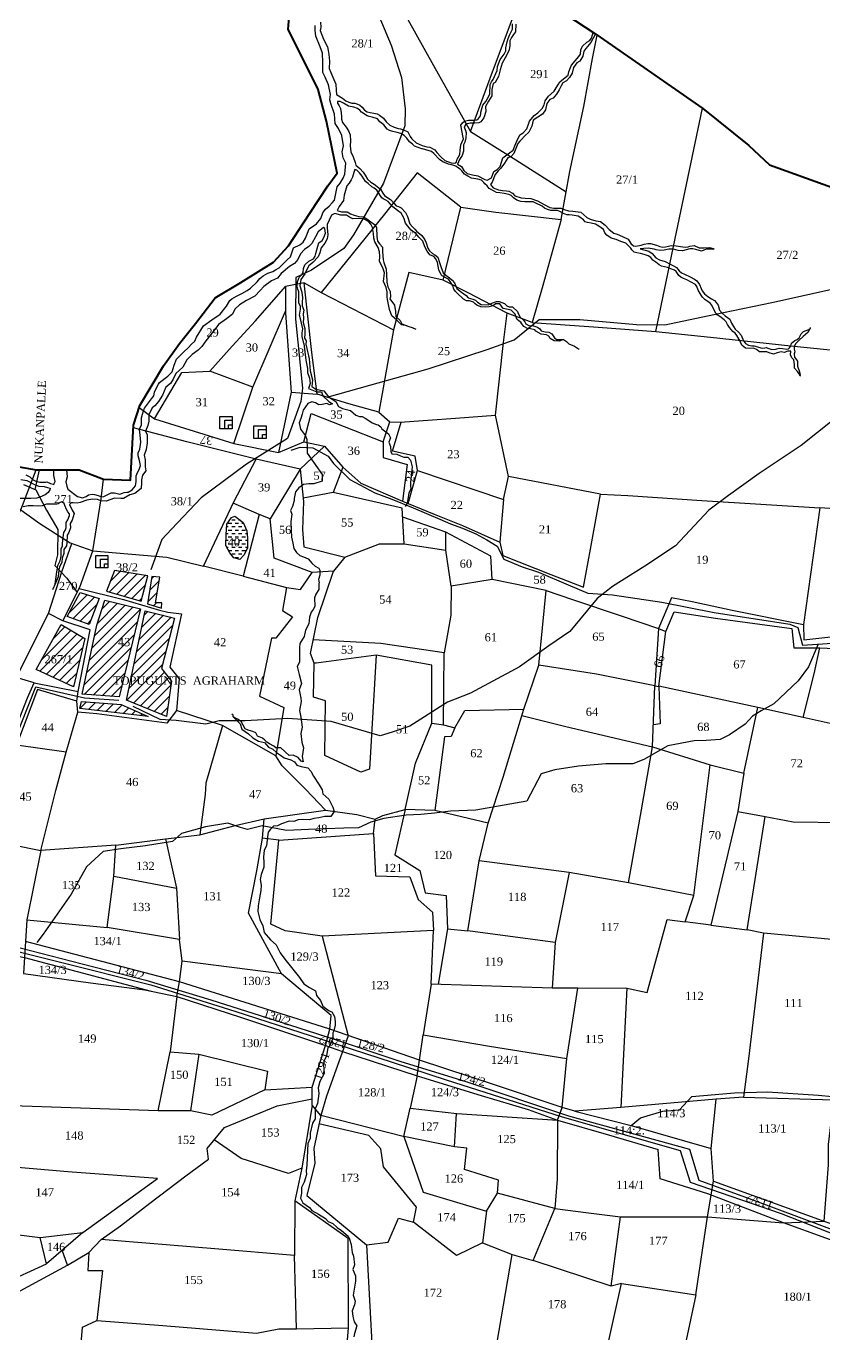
# Model space of a CAD drawing. Header units: millimetres. Extents: x -710 to 883, y -1027 to 1201.
# Drawn here: x 192.3 to 484.2, y 471 to 949.5 of the extents above; entities that cross this region are included whole.
import ezdxf

# ---------------------------------------------------------------- set-up
doc = ezdxf.new("R2010")
doc.units = ezdxf.units.MM
doc.header["$MEASUREMENT"] = 0
for name, pattern in [('ACAD_ISO02W100', [15, 12, -3]), ('ACAD_ISO07W100', [3, 0, -3]), ('BORDER', [1.75, 0.5, -0.25, 0.5, -0.25, 0, -0.25])]:
    doc.linetypes.add(name, pattern=pattern)
for name, color, linetype in [('CARTTRACK', 30, 'ACAD_ISO02W100'), ('NALA', 4, 'Continuous'), ('SQUAREWELL', 5, 'Continuous'), ('SURVEY_BND', 7, 'Continuous'), ('SURVEY_NO', 7, 'Continuous'), ('VILLAGE_AREA', 1, 'Continuous'), ('WATER_BODY', 4, 'Continuous')]:
    doc.layers.add(name, color=color, linetype=linetype)
for name, color, linetype, lineweight in [('FOOTPATH', 150, 'ACAD_ISO07W100', 30), ('ROAD', 1, 'Continuous', 25), ('VILL_BOUNDARY', 6, 'BORDER', 30)]:
    doc.layers.add(name, color=color, linetype=linetype, lineweight=lineweight)
doc.styles.get("Standard").update_dxf_attribs({"font": 'TIMES.TTF'})

msp = doc.modelspace()

# ---------------------------------------------------------------- hatches: boundary and pattern name
at = {"layer": 'VILLAGE_AREA', "linetype": 'ByBlock'}
h = msp.add_hatch(dxfattribs=at)
h.set_pattern_fill('ANSI31', color=256, scale=20, angle=180, style=0)
h.paths.add_polyline_path([(234.12, 736.31), (221.02, 739.48), (218.12, 730.31), (212.79, 705.06), (226.35, 704.04)])
h.paths.add_polyline_path([(236.86, 748.33), (224.55, 750.3), (221.7, 742.71), (234.39, 739.07)])
h.paths.add_polyline_path([(241.18, 747.82), (238.32, 748.15), (236.69, 738.07), (241.81, 736.59), (241.95, 738.46), (239.56, 738.46)])
h.paths.add_polyline_path([(246.55, 732.92), (235.79, 735.59), (229.04, 702.9), (243.63, 696.85), (245.46, 709.88), (241.81, 714.49)])
h.paths.add_polyline_path([(218.95, 740.08), (212.03, 742.24), (207.27, 733.5), (215.38, 730.6)])
h.paths.add_polyline_path([(213.8, 725.46), (205.08, 730.57), (196, 714.05), (209.55, 707.73)])
h = msp.add_hatch(dxfattribs=at)
h.set_pattern_fill('ANSI31', color=256, scale=20, angle=180, style=0)
h.paths.add_polyline_path([(227.01, 701.27), (212.54, 702.41), (211.95, 699.81), (236.9, 696.92)])
at = {"layer": 'WATER_BODY', "linetype": 'ByBlock'}
h = msp.add_hatch(dxfattribs=at)
h.set_pattern_fill('DASH', color=256, scale=10, angle=180, style=0)
h.paths.add_polyline_path([(273.08, 764.77), (271.74, 767.82), (268.69, 770.18), (267.48, 769.73), (265.69, 767.31), (265.41, 763.46), (265.31, 759.49), (266.84, 756.82), (268.3, 754.97), (270.53, 754.4), (272, 756.05), (273.33, 758.6), (273.27, 762.1)])

# ---------------------------------------------------------------- linework, layer by layer
at = {"layer": 'CARTTRACK', "linetype": 'ByBlock'}
for points in [[(275.5, 1040.19), (276.81, 1022.43), (309.14, 982.41), (325.91, 942.55), (329.69, 930.71), (331.01, 919.25), (330.82, 912.99), (323.05, 892.01), (312.02, 873.18), (308.48, 868.13), (296.71, 860.23), (290.96, 857.56), (290.83, 842.28), (293.37, 817.02), (292.81, 812.12), (287.91, 798.65), (272.95, 789.23), (256.38, 776.87), (245.44, 765.49), (241.98, 761.67), (237.91, 750.59)], [(302.45, 813.72), (318, 818.16), (339.35, 824.07), (360.96, 831.13), (370.92, 834.69), (380.06, 842.09), (394.91, 842.09), (415.59, 840.34), (426.01, 840.21), (443.91, 843.97), (465.13, 848.4), (492.14, 854.36), (515.73, 859.9), (558.85, 870.76)], [(157.23, 621.42), (170.67, 645.26), (177.25, 658.5), (183.3, 674.98), (187.61, 687.18), (195.82, 707.77), (213.57, 703.72), (226.17, 702.88)]]:
    msp.add_lwpolyline(points, dxfattribs=at)
at = {"layer": 'FOOTPATH', "linetype": 'ByBlock'}
for points in [[(487.78, 805.62), (475.92, 796.03), (460.55, 785.83), (449.24, 777.72), (442.15, 772.45), (429.89, 759.33), (418.63, 751.87), (406.88, 744.44), (401.23, 740.02), (391.28, 728.06), (383.55, 722.74), (372.78, 715.04), (354.86, 705.48), (346.48, 702.18), (332.65, 693.33), (326.18, 691.17), (321.88, 689.79), (303.9, 695.06), (288.01, 696.14), (272.37, 695.37), (262.89, 695.37), (258.03, 694.09), (247.17, 695.47), (241.3, 695.83), (231.42, 700.53)], [(289.29, 794.37), (292.55, 795.39), (297.2, 795.14), (302.75, 792.13), (304.78, 789.46), (310.67, 783.61), (319.86, 778.73), (325.54, 776.64), (333.92, 773.3), (343.61, 769.14), (347.53, 767.38), (351.93, 765.77), (356.86, 763.75), (360.9, 761.56), (364.66, 759.26), (367.07, 754.48), (373.8, 751.71), (379.82, 749.75), (390.58, 745.1), (397.82, 742.08), (406.88, 741.41), (424.89, 738.7), (444.02, 735.01), (471.69, 730.74), (474.66, 729.43), (476.32, 722.99), (492.7, 724.13)], [(197.01, 787.09), (195.4, 780.01)], [(191.26, 781.72), (195.87, 779.82), (199.77, 772.4), (203.84, 765.28), (203.7, 756.01), (202.75, 752.2), (207.16, 747.48), (210.98, 742.29)], [(482.11, 723.39), (478.6, 715.12), (474.79, 710.01), (465.94, 701.55), (461.28, 698.97), (458.09, 697.03), (455.39, 694.14), (449.67, 690.18), (446.24, 688.5), (441.17, 688.09), (436.76, 687.98), (427.12, 686.21), (418.3, 681.12), (414.29, 679.61), (404.45, 679.55), (394.46, 678.7), (385.73, 677.44), (380.78, 675.98), (375.52, 665.98), (356.86, 662.65), (347.59, 662.26), (341.65, 661.5), (336.65, 661.04), (331.39, 660.8), (323.21, 659.56), (318.41, 658.2), (313.84, 656.14), (308.51, 655.99), (295.56, 655.54), (287.59, 655.16), (278.59, 656.86), (273.31, 655.57), (270.66, 656.32), (266.11, 657.88), (257.93, 656.59), (249.12, 654.04), (245.79, 651.22), (236.01, 649.63), (226.89, 648.44), (220.44, 647.46), (214.33, 641.88), (208.79, 631.89), (198.54, 617.3), (196.23, 614.27)], [(413.62, 547.21), (417.05, 550.06), (425.24, 552.47), (431.34, 552.95), (435.92, 557.84), (451.53, 559.24), (463.53, 559.59), (482.28, 558.41), (487.17, 557.85)]]:
    msp.add_lwpolyline(points, dxfattribs=at)
at = {"layer": 'NALA', "linetype": 'ByBlock'}
for points in [[(207.01, 787.09), (207.26, 784.56), (206.75, 782.78), (207.15, 781.17), (207.51, 780.12), (211.05, 777.38), (212.95, 776.86), (214.22, 777.36), (215.12, 778.03), (216.39, 778.21), (217.29, 778.16), (218.59, 777.73), (219.83, 777.31), (220.74, 777.36), (221.72, 777.83), (222.67, 778.38), (223.44, 778.76), (223.92, 778.76), (224.59, 778.71), (226.58, 778.21), (227.48, 778.64), (228.18, 778.81), (229.13, 778.94), (229.63, 779.01), (231.08, 779.79), (231.73, 780.58), (232.3, 781.26), (232.45, 781.98), (232.48, 782.93), (232.48, 785.01), (232.98, 786.21), (233.68, 787.29), (234.08, 788.72), (233.73, 790.59), (233.31, 792.24), (233.26, 793.39), (233.88, 794.74), (234.29, 797.25), (234.04, 799.84), (233.81, 801.9), (234.06, 802.63), (234.48, 803.44), (234.5, 804.33), (234.51, 804.96), (234.51, 806.15), (234.81, 807.51), (235.27, 808.69), (235.53, 809.68), (238.16, 813.1), (239.06, 814.28), (239.28, 815.62), (239.92, 817.16), (240.71, 818.5), (241.13, 819.04), (244.13, 821.44), (245.65, 822.95), (246.43, 825.5), (247.28, 827.6), (250.05, 830.47), (251.54, 831.73), (252.77, 833.13), (253.95, 834.28), (254.57, 835.73), (257.18, 839.84), (260.18, 842), (263.29, 844.04), (265.57, 846.97), (266.83, 849.13), (267.53, 849.72), (269.27, 850.7), (271.21, 851.65), (273.17, 852.8), (274.43, 853.61), (276.76, 855.95), (277.77, 857.1), (278.95, 858.16), (280.74, 859.06), (282.51, 859.67), (283.58, 860.26), (284.81, 861.05), (287.79, 863.92), (289, 865.09), (289.62, 866.88), (290.12, 868.31), (292.43, 869.47), (293.63, 870.48), (294.5, 871.94), (295.26, 873.7), (295.9, 875.27), (298.54, 877.13), (300.14, 879.12), (300.84, 881.19), (301.77, 882.48), (303.2, 883.6), (304.32, 884.89), (305.07, 885.82), (306.09, 890.68), (307.24, 892.08), (308.3, 893.9), (308.95, 895.36), (309.23, 899.3), (308.31, 901.31), (307.94, 903.5), (308.36, 905.68), (307.83, 909.51), (306.6, 912.01), (305.36, 913.91), (305.14, 917.21), (303.74, 921.18), (303.46, 922.55), (303.68, 924.46), (302.89, 928), (301.72, 930.8), (300.82, 932.48), (300.82, 936.16), (300.73, 939.55), (299.81, 941.93), (298.24, 945.81), (298.07, 948.03), (298.07, 949.76)], [(300.04, 950.99), (300.07, 949.03), (299.89, 947.91), (300.42, 946.31), (301.14, 944.68), (302.61, 941.87), (302.74, 940.52), (303.05, 939.15), (303.28, 936.62), (303.2, 934.02), (303.76, 932.49), (304.53, 930.79), (305.65, 928.23), (305.73, 926.02), (305.83, 924.44), (308.04, 923.14), (309.22, 922.17), (310.36, 921.66), (311.43, 921.33), (312.53, 921.25), (313.24, 921.05), (314.34, 920.62), (315.24, 919.86), (316.15, 918.77), (317.07, 918.13), (318.19, 917.93), (319.46, 917.68), (320.74, 917.4), (321.58, 916.91), (323.05, 915.82), (324.01, 914.52), (325.42, 913.27), (326.98, 912.49), (328.41, 912.04), (329.27, 911.86), (330.36, 911.52), (331.92, 910.75), (332.44, 909.87), (332.83, 909.07), (333.38, 908.23), (335.05, 906.77), (337.16, 905.77), (338.86, 905.36), (340.02, 905.18), (341.83, 904.17), (342.56, 903.24), (344.05, 901.71), (345.51, 900.3), (347.82, 899.46), (349.09, 899.35), (349.53, 899.43), (349.75, 899.8), (350.02, 900.84), (350.46, 901.62), (350.96, 902.5), (351.16, 904), (351.34, 906.02), (352.26, 908.26), (352.06, 909.37), (351.83, 910.63), (351.31, 913.22), (351.97, 914.11), (352.65, 914.66), (354.15, 915.04), (356.14, 915.07), (357.15, 915.22), (357.8, 915.73), (358.49, 916.65), (358.64, 917.52), (358.71, 918.04), (359.38, 920.62), (360.47, 921.87), (361.41, 923.64), (361.99, 924.69), (362.11, 928.08), (362.58, 929.06), (363.19, 930.01), (364.69, 933.28), (364.78, 934.74), (365.71, 937.26), (367.25, 939.2), (367.78, 940.4), (367.82, 941.56), (368.27, 943.75), (368.61, 944.95), (369.12, 946.23), (370.29, 948.33), (370.3, 950.36)], [(371.52, 950.16), (371.31, 947.44), (370.62, 946.4), (369.9, 945.28), (369.25, 944.09), (369.3, 942.34), (369.01, 940.75), (368.02, 938.71), (366.46, 935.9), (365.7, 933.53), (365.14, 931.04), (363.91, 928.85), (363.15, 928.48), (362.74, 926.32), (362.74, 923.99), (361.43, 922), (360.37, 920.06), (360.47, 918.26), (359.71, 915.99), (358.71, 914.48), (357.97, 914.12), (356.43, 913.97), (354.72, 913.97), (353.18, 913.57), (352.55, 912.61), (353.31, 910.58), (353.18, 908.62), (352.8, 907.06), (352.3, 906.07), (352.32, 903.77), (351.87, 902.13), (350.91, 900.64), (350.13, 898.93), (351.64, 898.08), (352.5, 896.6), (353.61, 895.61), (355.65, 895.11), (357.57, 894.7), (360.14, 893.37), (361.02, 893.14), (362.51, 893.92), (363.47, 896.32), (364.63, 897.02), (365.77, 898.16), (366.25, 899.72), (366.68, 901.28), (369.18, 903.11), (370.54, 904.09), (371.1, 905.71), (371.83, 907.45), (372.99, 909.66), (374.2, 910.46), (375.47, 911.92), (376.15, 913.64), (376.48, 914.77), (378.2, 916.77), (379.56, 917.73), (380.34, 918.61), (381.05, 919.37), (381.81, 920.73), (382.23, 922.09), (383.42, 923.82), (385.49, 925.63), (386.2, 926.89), (387.06, 928.3), (387.56, 929.09), (389.53, 930.71), (390.59, 931.52), (390.87, 932.73), (391.52, 934.29), (391.85, 935.14), (393.17, 936.82), (394.58, 938.36), (395.09, 939.24), (395.31, 940.78), (395.92, 942.16), (397.51, 943.59), (398.57, 944.27), (399.13, 945.13), (399.53, 946.31), (399.82, 947.14)], [(400.59, 946.62), (398.88, 943.45), (397.05, 941.24), (396.4, 940.26), (395.96, 938.44), (394.88, 936.71), (393.79, 936), (392.59, 934.33), (392.08, 932.33), (391.07, 930.74), (389.98, 929.47), (388.73, 928.73), (388.02, 927.69), (387.31, 926.17), (386.3, 924.58), (385.12, 923.09), (383.96, 922.62), (382.78, 921.22), (382.31, 918.81), (381.2, 917.23), (379.55, 916.16), (377.81, 915.09), (377.32, 912.88), (376.25, 910.7), (374.67, 909.18), (373.6, 907.95), (372.97, 907.35), (372.17, 906.57), (370.68, 902.93), (369.67, 901.66), (368.58, 901.29), (367.31, 899.32), (366.04, 897.49), (365.06, 896.51), (363.9, 895.2), (362.85, 892.37), (362.2, 891.58), (363.21, 890.36), (365.08, 889.6), (366.64, 889.29), (368.04, 889.27), (368.89, 889.13), (370.22, 888.4), (371.14, 887.44), (373.45, 886.64), (374.92, 886.58), (376.97, 886.38), (379.43, 885.51), (381.9, 884.23), (383.89, 883.07), (385.34, 882.91), (386.81, 882.91), (388.08, 882.82), (389.17, 882.44), (390.77, 881.89), (392.31, 881.78), (395.22, 881.37), (396.36, 880.46), (397.45, 879.46), (398.63, 878.88), (400.75, 878.21), (402.48, 877.96), (404.2, 876.72), (405.58, 875.12), (407.35, 873.7), (408.55, 873.41), (410.56, 872.57), (412.58, 871.48), (413.59, 870.01), (414.54, 869.07), (415.39, 869.03), (417.33, 869.3), (418.4, 869.65), (419.74, 869.99), (420.76, 869.92), (422.94, 869.29), (424.19, 868.8), (425.26, 868.67), (426.28, 868.69), (427.33, 868.96), (428.31, 869.2), (430.18, 869.16), (432.54, 868.69), (433.63, 868.58), (434.57, 868.69), (435.15, 868.98), (436.69, 869.18), (438.54, 868.42), (440.45, 868.33), (442.3, 868.53), (443.73, 868.09), (444.08, 867.93), (441.18, 867.82), (439.36, 867.15), (437.37, 867.71), (436.3, 868.02), (435.12, 867.96), (433.78, 867.62), (432.46, 867.26), (430.89, 867.34), (429.21, 867.82), (427.5, 867.82), (425.73, 867.46), (424.39, 867.37), (422.84, 867.6), (422.06, 867.88), (419.9, 868.3), (418.27, 868.13), (417.01, 868.04), (420.12, 867.18), (421.33, 866.31), (422.76, 864.75), (424.06, 864.03), (426.16, 863.38), (427.96, 862.42), (429.17, 861.82), (430.22, 861.16), (431.28, 860), (432.04, 859.28), (433.19, 858.78), (435.29, 857.77), (436.91, 856.88), (437.72, 856.24), (438.7, 854.98), (439.34, 853.44), (439.71, 852.69), (440.54, 851.56), (441.76, 850.57), (443.11, 849.76), (444.23, 849.1), (444.74, 848.39), (445.46, 847.36), (446.01, 845.59), (446.94, 844.42), (448.11, 843.51), (449.76, 842.3), (450.39, 840.85), (451.17, 839.61), (451.71, 838.61), (452.98, 837.53), (453.87, 836.41), (454.8, 834.34), (455.55, 833.38), (456.62, 832.76), (457.86, 832.54), (458.64, 832.54), (460.24, 832), (461.6, 831.67), (462.55, 831.8), (463.13, 831.88), (464, 831.58), (465.11, 831.22), (466.48, 831.24), (467.01, 831.38), (467.88, 831.64), (469, 831.51), (470.63, 831.34), (471.29, 831.44), (471.64, 831.77), (472.05, 832.54), (472.29, 833.53), (473.56, 834.42), (474.45, 834.82), (475.21, 835.39), (475.83, 836.85), (476.71, 837.71), (477.75, 838.07), (478.73, 838.54), (479.27, 838.95), (479.36, 839.21)], [(475.54, 821.76), (474.56, 823.08), (473.43, 824.31), (473.47, 825.73), (473.26, 827.45), (472.53, 828.14), (471.99, 829.24), (472.1, 830.51), (471.05, 830.51), (469.62, 830.12), (468.57, 830.36), (467.14, 829.94), (465.75, 829.46), (464.18, 829.96), (463.31, 830.32), (461.43, 830.32), (460.63, 830.26), (459.54, 831.15), (458.47, 831.63), (457.06, 831.53), (455.57, 831.6), (454.93, 832.16), (454.32, 832.69), (453.86, 833.44), (453.57, 834.28), (452.33, 836.34), (451.78, 837.14), (450.89, 837.76), (449.7, 839.26), (448.89, 840.35), (448.45, 841.26), (447.74, 841.99), (446.14, 843.23), (445.19, 843.83), (444.7, 844.45), (443.78, 846.04), (443.18, 847.41), (442.62, 848.17), (440.67, 849.44), (439.73, 850.27), (439.27, 851.1), (438.25, 852.91), (437.74, 854.16), (437.16, 854.93), (435.43, 855.95), (434.02, 856.72), (432.77, 857.19), (431.88, 857.6), (431.14, 858.29), (430.14, 859.65), (429.51, 860.22), (428.22, 860.67), (426.95, 861.17), (424.75, 861.7), (423.88, 862.12), (422.65, 863.14), (421.59, 863.9), (420.9, 864.87), (419.94, 865.47), (418.45, 865.92), (417.14, 866.24), (415.76, 866.5), (414.77, 866.77), (413.92, 867.68), (413.51, 868.19), (411.74, 870.12), (409.85, 870.66), (408.13, 871.43), (406.35, 871.92), (404.76, 873.04), (403.99, 873.81), (403.5, 875.08), (401.85, 876.35), (400.67, 877.02), (399, 877.44), (397.66, 877.69), (396.87, 877.9), (396.22, 878.62), (394.88, 879.56), (394.34, 879.93), (392.05, 880.3), (390.95, 880.44), (390.09, 880.47), (388.94, 880.9), (387.77, 881.59), (386.77, 881.99), (385.21, 882.06), (384.33, 882.07), (383.08, 882.38), (381.92, 882.92), (381.07, 883.61), (378.79, 884.7), (377.82, 885.14), (376.48, 885.15), (374.78, 885.14), (373.3, 885.3), (371.8, 885.75), (370.62, 886.64), (369.76, 887.49), (368.92, 887.9), (367.22, 888.22), (365.57, 888.43), (364.35, 888.65), (363.54, 889.05), (361.67, 890.07), (360.99, 891), (360.13, 891.77), (359.71, 892.24), (358.86, 893.11), (357.62, 893.49), (355.27, 893.83), (353.92, 894.6), (352.69, 895.31), (351.75, 896.5), (351.04, 897.1), (350.14, 897.77), (349.56, 898.26), (348.41, 898.59), (346.8, 898.96), (344.78, 899.81), (343.58, 900.74), (341.44, 902.9), (340.57, 903.6), (338.58, 904.25), (337.28, 904.58), (337.02, 904.59), (334.41, 905.52), (333.65, 906.28), (332.61, 907.18), (331.59, 908.53), (330.65, 909.41), (329.39, 910.24), (328.01, 910.6), (326.49, 910.95), (325.23, 911.27), (324.42, 911.81), (323.15, 913.35), (321.75, 914.52), (320.81, 915.55), (318.92, 916.14), (317.77, 916.38), (317.11, 916.67), (315.05, 918.02), (314.35, 918.7), (313.51, 919.39), (312.13, 919.81), (310.28, 920.16), (308.42, 921.33), (307.19, 921.92), (306.21, 921.96), (306.25, 921.3), (306.86, 920.29), (307.37, 919.35), (307.59, 917.75), (307.63, 916.4), (307.67, 915.44), (308.03, 914.2), (309.33, 912.54), (310.22, 911.23), (310.85, 909.65), (310.99, 907.51), (310.86, 905.73), (311.04, 903.52), (311.97, 901.71), (312.67, 899.59), (312.98, 898.57), (314.34, 897.36), (315.61, 896.1), (316.35, 894.97), (317.15, 893.51), (318.36, 892.44), (319.59, 891.65), (320.78, 890.81), (321.92, 889.81), (322.77, 888.4), (323.35, 887.55), (324.32, 886.94), (325.6, 886.06), (326.9, 884.63), (327.7, 883.68), (328.5, 883.53), (329.51, 883.02), (331.14, 881.33), (331.86, 879.78), (332.7, 877.17), (333.66, 876.07), (334.47, 875.25), (335.15, 874.48), (337.06, 872.91), (338.18, 871.24), (338.69, 870.14), (339.31, 868.25), (339.85, 867.33), (340.98, 866.35), (341.78, 865.83), (342.87, 864.9), (343.5, 863.05), (343.99, 861.57), (344.94, 859.19), (345.85, 858.35), (347.25, 857.42), (348.19, 856.51), (349.06, 855.6), (349.9, 853.51), (351.55, 852.11), (353.29, 850.98), (354.05, 850.11), (355.76, 849.64), (356.68, 849.28), (357.46, 848.48), (358.76, 847.65), (361.32, 847.52), (362.64, 848.13), (364.34, 848.72), (365.32, 848.75), (367.37, 847.95), (368.12, 847.14), (369.08, 846.83), (370.27, 846.79), (372.03, 845.13), (372.32, 844.31), (373.04, 842.96), (374.13, 842.03), (374.78, 841.25), (375.16, 840.55), (376.25, 839.98), (377.97, 839.88), (379.38, 839.29), (380.25, 838.79), (380.79, 837.99), (382.24, 837.59), (383.59, 837.46), (384.67, 836.88), (385.17, 836.12), (385.68, 835.39), (386.3, 834.84), (388.96, 834.85), (390.07, 834.05), (390.91, 833.25), (392.93, 832.35), (394.4, 831.44), (394.61, 831.44)], [(388.96, 834.85), (387.3, 834.24), (385.54, 834.36), (384.08, 835.14), (383.55, 836.01), (382.73, 836.56), (380.77, 836.77), (378.75, 837.86), (378.4, 838.34), (376.82, 838.69), (375.72, 838.9), (374.4, 839.61), (373.67, 840.57), (373.36, 841.22), (372.7, 841.55), (371.88, 842.21), (371.55, 843.15), (371.17, 844.12), (370.44, 844.84), (369.76, 845.59), (368.11, 845.9), (366.86, 846.23), (366.23, 847.03), (365.61, 847.85), (364.05, 847.85), (363.21, 847.18), (361.67, 846.79), (360.37, 846.69), (358.67, 846.79), (357.24, 847.38), (356.62, 847.92), (355.96, 848.53), (354.49, 848.97), (353.41, 848.97), (352.3, 849.56), (351.75, 850.15), (350.55, 851.26), (349.36, 852.37), (348.83, 853.25), (348.37, 854.42), (347.71, 855.73), (346.77, 856.87), (345.65, 857.53), (344.57, 858.11), (344.1, 858.47), (343.27, 860.26), (342.83, 862.96), (342.2, 864.34), (341.42, 865.18), (340.06, 865.85), (339.07, 867.17), (338.12, 868.75), (337.42, 870.76), (335.98, 872.21), (334.97, 873.53), (333.14, 874.85), (331.95, 876.29), (331.13, 877.44), (330.52, 879.39), (329.46, 881.06), (328.21, 882.08), (326.45, 883.39), (325.63, 884.35), (324.76, 885.27), (323.88, 885.82), (322.97, 886.26), (322.47, 886.72), (320.63, 889.42), (319.69, 890.19), (318.82, 890.71), (317.43, 891.91), (316.47, 892.6), (315.24, 894.59), (314.26, 895.82), (313.24, 896.75), (312.53, 896.98), (312.16, 895.97), (311.64, 894.27), (311.21, 893.27), (310.46, 892.05), (309.63, 891), (308.67, 887.63), (308.4, 885.66), (306.81, 883.5), (306.08, 881.99), (307.64, 881.55), (309.8, 881.58), (310.96, 880.75), (312.36, 880.31), (314.06, 879.83), (315.7, 879.76), (316.95, 878.98), (318.42, 877.85), (319.71, 876.92), (320.47, 875.76), (320.58, 872.47), (320.87, 870.83), (321.74, 869.65), (322.62, 868.56), (322.62, 867.02), (322.95, 863.96), (323.16, 862.96), (324.06, 860.61), (324.19, 858.56), (324.26, 855.83), (324.57, 854.05), (325.53, 852.36), (325.66, 850.44), (325.38, 849.71), (327.02, 847.44), (327.41, 845.13), (327.59, 843.3), (329.09, 841.8), (329.77, 840.62), (332.35, 839.55), (333.55, 839.22), (334.89, 838.57)], [(331.56, 839.88), (329.62, 840.16), (327.94, 841.95), (326.14, 843.52), (325.29, 845.77), (324.52, 849.41), (324.33, 850.41), (324.35, 852.31), (324.02, 853.86), (323.1, 856.04), (323.36, 859.23), (322.77, 861.02), (321.55, 863.39), (321.66, 865.16), (321.53, 866.95), (321.07, 868.48), (319.91, 870.57), (319.45, 871.96), (319.43, 873.64), (319.07, 875.75), (318.42, 876.98), (317.52, 877.96), (315.77, 878.94), (313.76, 879.05), (311.79, 879.03), (310.63, 879.64), (309.54, 880.34), (308.34, 880.34), (307.4, 880.3), (305.22, 880.94), (304.07, 880.32), (303.21, 878.51), (302.4, 876.9), (302.43, 875.71), (302.73, 873.15), (302.45, 871.64), (301.57, 870.05), (300.28, 868.37), (299.78, 866.58), (299.12, 865.08), (297.22, 863), (295.78, 861.82), (294.97, 860.5), (294.27, 858.82), (292.8, 856.79), (292.47, 854.51), (293.2, 852.15), (293.44, 850.12), (293.3, 848.6), (293.24, 847.14), (293.87, 845.58), (293.7, 844.2), (293.74, 842.58), (293.59, 841.06), (294.31, 838.86), (294.31, 836.85), (294.11, 835.32), (294.79, 834.3), (294.66, 832.94), (294.7, 832.68)], [(293.9, 833.31), (293.31, 835.89), (293.31, 837.25), (293.48, 838.77), (293.02, 840.83), (292.76, 841.96), (292.3, 843.73), (292.67, 845.89), (292.67, 847), (292.02, 848.14), (292.02, 852.32), (291.67, 853.24), (291.43, 854.18), (291.56, 855.88), (292.08, 857.31), (292.48, 858.01), (293.33, 858.69), (293.63, 859.36), (293.83, 860.81), (294.27, 862.12), (295.69, 863.43), (297.46, 864.37), (298.09, 865.27), (298.27, 866.32), (298.99, 868.94), (299.41, 870.15), (300.59, 871.06), (301.2, 872.2), (301.86, 873.76), (301.59, 875.4), (301.05, 875.81), (299.08, 874.18), (298.12, 872.43), (296.83, 869.98), (295.73, 868.8), (294.18, 867.72), (292.67, 866.12), (291.64, 864.11), (290.48, 862.69), (288.69, 861.56), (285.54, 858.95), (284.27, 857.27), (282.06, 856.35), (279.21, 854.2), (277.94, 852.71), (275.93, 850.66), (272.87, 849.05), (270.35, 847.52), (268.69, 845.89), (267.84, 844.12), (265.56, 842.34), (262.61, 840.27), (261.74, 838.98), (258.09, 834.36), (256.54, 832.3), (255.25, 830.95), (253.08, 829.38), (251.04, 827.41), (249.66, 824.72), (248.23, 823.54), (246.99, 822.39), (246.08, 820.27), (245.15, 818.69), (243.44, 817.35), (242.2, 814.41), (240.71, 812.14), (239.36, 810.57), (238.43, 809.78), (237.14, 807.32), (237.22, 804.96), (236.78, 803.33), (235.94, 801.34), (236.56, 799.91), (236.59, 797.08), (236.17, 794.64), (235.43, 792.48), (235.81, 790.83), (235.81, 788.22), (236.03, 786.81), (234.85, 785.19), (234.44, 783.54), (234.49, 782.39), (234.38, 780.37), (232.02, 778.53), (230.17, 778.06), (227.88, 776.71), (226.89, 776.71), (224.63, 776.73), (221.58, 775.72), (219.62, 775.84), (218.36, 776.29), (216.63, 776.38), (214.45, 776.1), (212.08, 775.19), (210.98, 774.97), (209.44, 775.05), (208.75, 775.08), (208.17, 774.5), (209.11, 772.33), (209.8, 771.18), (209.13, 768.77), (208.42, 767.51), (208.45, 765.89), (207.92, 764.16), (207.26, 763.28), (207.15, 760.46), (207.04, 759.36), (206.02, 758.02), (206.02, 756.53), (205.47, 754.77), (205.31, 753.31), (204.46, 751.58), (204.22, 750.62), (203.99, 747.94), (203.02, 745.71), (201.87, 743.28)], [(479, 838.74), (478.31, 837.39), (476.57, 835.92), (475.12, 834.54), (473.8, 833.25), (473.36, 832.16), (473.38, 831.32), (473.51, 830.27), (473.34, 829.56), (473.49, 828.37), (474.53, 826.96), (474.58, 825.9), (474.57, 825.05), (475.25, 823.02), (475.54, 821.76), (475.28, 821.44)], [(293.9, 833.31), (294.59, 827.23), (295.19, 824.24), (295.19, 822.72), (295.95, 820.73), (296.19, 818.77), (295.55, 816.9), (298.7, 815.69), (300.36, 815.66), (300.9, 814.2), (303.02, 812.14), (304.42, 811.3), (303.23, 810.94), (302.25, 811.41), (300.56, 811), (299.44, 810.92), (298.1, 811.63), (296.86, 812.02), (295.34, 811.39), (293.59, 808.99), (293.33, 807.53), (292.8, 805.88), (292.23, 804.39), (292.64, 802.04), (294.49, 799.64), (295.03, 798.21), (295.07, 795.03), (295.1, 793.26), (297.43, 790.01), (298.86, 787.83), (300.57, 785.49), (300.62, 782.98), (297.53, 782), (295.77, 782), (293.76, 781.72), (292.06, 780.62), (290.79, 779.11), (290.4, 776.66), (290.4, 775.89), (289.73, 773.74), (289.06, 772.29), (289.56, 770.92), (289.17, 768.26), (289.28, 765.09), (289.35, 762.54), (289.91, 760.29), (290.19, 758.38), (291.25, 756.87), (292.42, 755.81), (293.83, 755.35), (295.45, 754.54), (297, 752.83), (298.04, 751.94), (299.43, 751.23), (299.69, 750.41), (299.8, 748.6), (299.23, 747.07), (299.45, 745.84), (299.36, 745.61), (299.36, 743.42), (298.32, 741.62), (297.77, 740.3), (297.92, 737.18), (297.33, 736.04), (296.6, 735.05), (296.02, 733.23), (295.78, 730.82), (294.49, 728.54), (294.06, 726.2), (292.39, 723.63), (292.28, 722.17), (292.26, 718.55), (292.26, 716.84), (291.46, 715.14), (292.15, 712.32), (293.08, 709.03), (292.2, 706.62), (292.81, 703.63), (292.97, 702.39), (292.29, 699.07), (292.84, 696.68), (293.33, 693), (292.84, 690.65), (293.17, 687.57), (293.77, 685.39), (293.28, 682.23), (293.63, 680.31), (292.86, 680.5), (291.79, 681.88), (289.98, 682.78), (288.57, 682.59), (285.43, 685.45), (283.64, 685.45), (282.9, 686.08), (281.28, 686.88), (280.37, 687.57), (279.6, 688.26), (278.8, 688.92), (276.92, 689.69), (276.32, 690.95), (275.24, 691.42), (273.54, 691.86), (272.44, 692.38), (270.92, 695.03), (269.6, 695.88), (268.03, 696.76), (268.03, 697.42), (267.59, 697.75)], [(294.7, 832.68), (295.89, 827.74), (296.15, 823.39), (297.12, 820.08), (296.85, 817.67), (298.25, 816.63), (301.26, 816.11), (302.86, 813.84), (305.65, 812.2), (306.56, 810.26), (308, 809.54), (310.99, 808.8), (312.96, 807.18), (314.28, 806.66), (315.26, 806.68), (316.37, 806.06), (318.05, 804.96), (318.85, 804.32), (320.52, 803.76), (321.14, 803.64), (322.04, 802.91), (322.42, 802.13), (324.89, 800.34), (325.66, 798.84), (325.05, 797.28), (325.64, 795.74), (325.74, 793.84), (326.08, 793.02), (327.92, 792.84), (329.21, 792.26), (330.53, 791.8), (331.91, 791.8), (332.92, 790.72), (333.5, 788.22), (332.97, 782.69), (332.87, 781.36), (333.05, 780.05), (332.34, 778.71), (332.24, 777.88), (331.71, 774.98), (331.01, 773.69)], [(192.17, 785.32), (193.61, 784.54), (194.64, 783.62), (195.79, 782.97), (197.25, 782.63), (198.03, 782.61), (198.94, 782.61), (199.41, 782.6), (199.88, 782.76), (201.16, 782.2), (202.16, 781.86), (202.39, 781.83), (202.57, 782.17), (202.7, 782.44), (202.86, 782.93), (202.59, 784), (202.4, 785.07), (202.4, 786.45), (202.4, 787.09)], [(190.3, 783.64), (192.55, 783.22), (195.33, 781.75), (196.93, 781.2), (198.82, 781.06), (200.03, 780.72), (201.02, 780.42), (200.95, 779.8), (200.33, 778.9), (199.27, 777.96), (197.28, 777.13), (196.19, 776.78), (194.05, 776.66), (189.89, 776.63)], [(202.86, 745.37), (203.55, 749.84), (203.72, 751.16), (203.82, 752.14), (204.35, 753.08), (204.73, 753.88), (205.03, 755.54), (205.09, 757.11), (205.14, 758.29), (205.56, 759.36), (205.56, 760.21), (205.69, 761.36), (206.05, 764.24), (206.69, 765.2), (206.93, 766.08), (206.93, 767.18), (206.93, 767.92), (207.59, 768.89), (208.17, 770.4), (208.09, 771.06), (207.51, 771.75), (207.1, 772.63), (206.49, 774.11), (206.22, 774.83), (205.34, 775.38), (204.73, 775.16), (203.99, 774.72), (203.55, 774.58), (202.14, 774.58), (200.76, 774.64), (199.72, 774.58), (198.12, 773.98), (196.66, 773.84), (194.82, 774.03), (192.98, 773.98), (191.22, 773.62)], [(268.03, 696.76), (270.62, 694.24), (271.25, 692.23), (273.7, 690.58), (275.27, 689.1), (277.31, 687.91), (279.53, 687.33), (280.96, 685.65), (282.53, 684.91), (283.9, 683.77), (285.34, 682.79), (286.64, 681.74), (289.14, 681.08), (290.43, 680.33), (291.31, 679.04), (292.88, 678.55), (295.36, 678.11), (296.46, 676.95), (297.45, 675.06), (299.5, 671.93), (300.65, 670.03), (300.87, 668.58), (303.08, 666.68), (304.45, 663.68), (304.94, 662.19), (303.78, 660.26), (301.53, 660.26), (299.35, 659.84), (297.51, 659.6), (296.02, 659.15), (293.46, 659.18), (291.8, 659.05), (290.28, 658.53), (288.51, 658.63), (285.7, 657.65), (284.28, 656.89), (282.79, 656.76), (281.65, 655.65), (280.85, 654.61), (280.64, 652.85), (280.23, 649.58), (279.43, 648.02), (279.12, 645.43), (279.29, 643.59), (279.29, 641.73), (278.25, 639.08), (277.87, 637.25), (278.22, 635.24), (278.11, 633.27), (277.63, 630.56), (277.18, 627.62), (277.01, 625.58), (277.84, 622.59), (278.88, 620.28), (279.43, 617.82), (281.72, 615.24), (283.73, 613.34), (285.22, 610.42), (286.91, 608.14), (292.25, 601.42), (293.84, 599.13), (296.02, 597.75), (298.13, 596.58), (298.51, 594.78), (299.93, 593), (300.8, 590.89), (303.15, 589.26), (304.16, 588.81), (305.16, 587.11), (305.37, 585.35), (305.37, 583.93), (304.91, 581.94), (304.47, 581.2), (304.51, 579.05), (303.22, 576.07), (302.64, 575.83), (302.15, 572.73), (301.22, 570.62), (301.04, 569.41), (301.29, 566.29), (299.69, 563.35), (299.11, 561.1), (299.38, 558.92), (298.93, 555.31), (298.02, 553.37), (298, 551.37), (298, 549.71), (297.06, 548.12), (296.27, 544.43), (296.23, 542.63), (295.37, 540.63), (294.93, 532.77), (294.76, 530.68), (294.84, 529.29), (293.97, 526.5), (293.06, 524.61), (293.06, 522.52), (292.71, 520.7), (293.53, 519.02), (295.98, 517.25), (296.8, 516.18), (299.28, 514.86), (301.82, 513.18), (302.77, 512.14), (304.48, 511.38), (306.11, 509.98), (307.67, 508.82), (310.16, 506.83), (310.63, 505.65), (311.19, 503.74), (311.62, 500.81), (312.12, 499.44), (312.42, 496.33), (311.79, 494.53), (312.8, 492.29), (312.85, 490.34), (312.38, 488.15), (311.97, 485.25), (312.68, 483.02), (312.48, 481.67), (311.54, 479.45), (311.84, 477.37), (312.37, 475.42), (313.28, 473.91), (312.38, 471.19), (312.23, 469.96)]]:
    msp.add_lwpolyline(points, dxfattribs=at)
at = {"layer": 'ROAD', "linetype": 'ByBlock'}
for points in [[(-96.66, 695.67), (-87.86, 693.62), (-57.96, 685.52), (-38.99, 680.14), (-20.78, 675.53), (2.8, 669.02), (31.56, 657.56), (64.46, 647.14), (95.41, 638.46), (120.26, 630.79), (141.12, 624.1), (160.07, 617.94), (184.84, 611.98), (204.87, 606.97), (237.92, 598.77), (268.6, 589.13), (296.59, 580.08), (326.2, 570.43), (345.99, 563.96), (388.44, 550.46), (431.56, 538.16), (435.25, 526.49), (468.57, 515.02), (499.32, 502.98)], [(-96.56, 697.04), (-47.72, 684.02), (-19.02, 676.5), (6.03, 669.42), (38.81, 656.38), (64.92, 648.6), (95.86, 639.9), (117.35, 633.21), (135.46, 627.8), (160.91, 619.33), (186.32, 613.27), (212.78, 606.4), (236.07, 600.38), (259.85, 593.21), (285.56, 585.13), (305.03, 578.89), (329.07, 570.8), (353.2, 563.33), (390.78, 550.84), (435.07, 538.56), (438.45, 527.3), (457.85, 520.18), (501.62, 503.82)]]:
    msp.add_lwpolyline(points, dxfattribs=at)
at = {"layer": 'SQUAREWELL', "linetype": 'ByBlock'}
for points in [[(263.19, 806.7), (267.63, 806.7), (267.63, 802.14), (263.19, 802.14)], [(264.93, 805.36), (267.63, 805.36), (267.63, 802.14), (264.93, 802.14)], [(266.37, 803.58), (267.63, 803.58), (267.63, 802.14), (266.37, 802.14)], [(275.61, 803.22), (280.05, 803.22), (280.05, 798.66), (275.61, 798.66)], [(277.35, 801.87), (280.05, 801.87), (280.05, 798.66), (277.35, 798.66)], [(278.79, 800.09), (280.05, 800.09), (280.05, 798.66), (278.79, 798.66)], [(217.72, 755.84), (222.15, 755.84), (222.15, 751.28), (217.72, 751.28)], [(219.46, 754.49), (222.15, 754.49), (222.15, 751.28), (219.46, 751.28)], [(220.89, 752.71), (222.15, 752.71), (222.15, 751.28), (220.89, 751.28)]]:
    msp.add_lwpolyline(points, close=True, dxfattribs=at)
at = {"layer": 'SURVEY_BND', "linetype": 'ByBlock'}
for points in [[(328.38, 958.21), (341.33, 935.05), (354.88, 910.89), (362.05, 930.46), (370.96, 954.24), (374.52, 963.89)], [(344.89, 856.49), (351.35, 883.29), (364.13, 881.47), (388.03, 878.69), (391.25, 896.29), (396.34, 920.08), (399.49, 937.65), (401.22, 946.19)], [(377.47, 841), (401.58, 839.35), (422.75, 837.7), (429.21, 868.85), (439.72, 919.5)], [(354.88, 910.89), (371.47, 900.53), (389.89, 888.84)], [(351.35, 883.29), (335.34, 895.78), (323.42, 880.67), (300.28, 852.03)], [(422.75, 837.7), (442.72, 835.65), (472.05, 832.54), (505.68, 829.11), (509.87, 850.73), (515.58, 880.41)], [(388.03, 878.69), (381.41, 854.6), (377.47, 841), (368.36, 844.52)], [(321.38, 808.21), (325.37, 804.72), (329.11, 804.56), (349.4, 806.06), (364.05, 807.14), (366.91, 833.76), (368.36, 844.52), (354.07, 851.89), (344.89, 856.49), (332.26, 859.38), (326.7, 838.41)], [(233.59, 809.92), (239.23, 805.8), (249.22, 822.79), (259.47, 823.19), (267.66, 832.39), (276.26, 841.67), (287.24, 854.18), (287.24, 844.52), (289.29, 815.57), (298.81, 814.84), (296.84, 830.1), (294.07, 855.52), (287.24, 854.18)], [(294.07, 855.52), (300.28, 852.03), (326.7, 838.41), (321.38, 808.21), (310.3, 811.32), (298.81, 814.84)], [(275.28, 817.37), (287.24, 845.18)], [(239.23, 805.8), (268.29, 796.78), (275.28, 817.37), (259.47, 823.19)], [(289.29, 815.57), (284.66, 793.47), (293.9, 797.43), (301.4, 795.82), (292.56, 787.43), (276.45, 791.02)], [(293.9, 797.43), (296.63, 807.7), (308.67, 803.05), (322.94, 797.33), (325.37, 804.72)], [(322.94, 797.33), (322.94, 791.61), (331.73, 789.11), (330.01, 775.64), (332.13, 774.82), (335.45, 786.87), (334.66, 792.1), (326.34, 793.95), (329.51, 804.59)], [(335.45, 786.87), (366.9, 776.25), (368.74, 784.68), (364.05, 807.14)], [(216.73, 757.57), (243.79, 755.22), (257.22, 751.92), (268.27, 775.39), (276.45, 791.02), (251.08, 797.35), (231.51, 802.5)], [(268.29, 796.78), (284.66, 793.47)], [(301.4, 795.82), (308.11, 788.13), (314.8, 782.21), (330.01, 775.64)], [(118.35, 686.42), (127.04, 684.15), (135.58, 697.14), (144.31, 711), (150.57, 707.53), (171.2, 740.69), (183.08, 759.69), (190.36, 772.46), (195.97, 787.09)], [(292.56, 787.43), (281.54, 769.22), (277.58, 770.85), (268.06, 774.93)], [(292.56, 787.43), (293.78, 775.55), (293.37, 765.26), (293.9, 758.95), (308.87, 755.24), (304.75, 750.12), (297, 749.63)], [(308.11, 788.13), (304.57, 778.85)], [(402.47, 778.29), (368.74, 784.68)], [(109.74, 725.2), (130.53, 716.82), (144.31, 711), (164.14, 741.76), (171.9, 754.42), (179.22, 765.93), (185.57, 775.89), (197.27, 767.51), (208.41, 760.41), (216.73, 757.57), (219.74, 776.59), (220.63, 783.72)], [(308.87, 755.24), (321.57, 760.05), (330.62, 760.05), (329.93, 773.09), (304.57, 778.85), (293.66, 776.72)], [(332.13, 774.82), (341.59, 770.96), (351.91, 766.74), (365.67, 760.73), (366.77, 755.84), (384.27, 748.86), (396.26, 744.23), (398.84, 758.18), (402.47, 778.29), (412.45, 777.78), (439.55, 775.9), (482.68, 773.27)], [(366.9, 776.25), (365.67, 760.73)], [(277.58, 770.85), (271.68, 748.25), (257.22, 751.92)], [(495.21, 772.4), (482.68, 773.27), (476.7, 730.6), (476.89, 724.95), (487.86, 726.2), (504.96, 727.49), (524.48, 729.41)], [(271.68, 748.25), (287.54, 744.11), (292.67, 743.41), (297, 749.63), (283.04, 754.88), (281.54, 769.22)], [(330.62, 760.05), (345.8, 757.76), (345.8, 764.38), (330.11, 769.8)], [(362.8, 747.05), (362.35, 755.62), (345.8, 764.38)], [(150.57, 707.53), (170.23, 695.3), (184.18, 702.01), (190.77, 715.48), (200.45, 734.64), (205.39, 749.81), (208.94, 760.23)], [(205.7, 731.85), (211.94, 744.17), (216.73, 757.57)], [(382.56, 742.94), (362.8, 747.05), (347.8, 744.64), (345.8, 757.76)], [(301.76, 662.63), (313.33, 661.01), (319.97, 659.39), (322.78, 660.71), (331.03, 662.84), (334.79, 679.81), (340.78, 694.43), (340.78, 715.63), (320.42, 719.28), (298.41, 716.47), (297.71, 716.47), (296.33, 719.89), (298.97, 733.13), (304.75, 750.12)], [(211.72, 743.75), (227.85, 739.73), (241.03, 735.77), (244.1, 735.09), (249.11, 734.44), (244.9, 714.89), (248.31, 710.72), (247.28, 699.1), (243.79, 694.46), (218.19, 697.86), (211.21, 698.52), (210.82, 702.47), (211.29, 706.05)], [(287.54, 744.11), (286.13, 735.72), (289.77, 733.38), (283.69, 725.55), (282.11, 725.55), (277.69, 704.36), (286.53, 700.19), (283.7, 682.56), (264.09, 693.57), (247.28, 699.1)], [(347.8, 744.64), (347.73, 733.93), (345.24, 720.19), (322.04, 723.65), (297.33, 724.9)], [(423.71, 729.06), (422.35, 708.11), (401.02, 712.38), (379.88, 715.7), (382.56, 742.94), (392.19, 739.76), (410.06, 733.69), (423.71, 729.06)], [(476.7, 730.38), (450.65, 735.73), (436.03, 738.87), (428.45, 740.37), (423.71, 729.06), (426.36, 727.95), (429.4, 735.21), (444.55, 732.9), (472.51, 729.12), (473.16, 722.01), (482.66, 722.01), (501.39, 721.22), (502.01, 724.27), (518.38, 725.36), (542.21, 727.74), (561.23, 727.89), (581.33, 727.92)], [(195.15, 709.21), (211.29, 706.05), (215.75, 728.63), (205.7, 731.85), (200.45, 734.64)], [(476.63, 696.49), (459.99, 700.22), (423.79, 707.96), (426.36, 727.95)], [(320.42, 719.28), (317.98, 677.62), (314.7, 676.52), (301.59, 682.66), (301.83, 702.66), (297.39, 703.93), (297.71, 716.47)], [(344.99, 693.9), (345.24, 720.19)], [(497.91, 702.72), (496.43, 692.18), (476.63, 696.49), (480.65, 712.54), (482.66, 722.01)], [(340.78, 694.43), (344.99, 693.9), (349.11, 692.81), (352.82, 699.15), (374.37, 699.57), (379.88, 715.7)], [(165.36, 674.47), (181.13, 673.4), (188.23, 692.14), (192.75, 703.78), (195.15, 709.21), (188.64, 711.13)], [(373.68, 697.29), (389.8, 693.29), (421.53, 685.86), (422.35, 708.11), (423.78, 707.92), (424.27, 694.2), (421.82, 693.8)], [(210.82, 702.47), (196.46, 706.81), (188.8, 686.45), (180.73, 662.52), (177.05, 652), (197.6, 647.86), (203.09, 669.81), (206.98, 683.87), (188.8, 686.45)], [(206.98, 683.87), (211.21, 698.52)], [(361.39, 657.93), (366.87, 674.76), (374.37, 699.57)], [(421.53, 685.86), (442.54, 679.25), (454.88, 676.15), (460.03, 700.21)], [(264.09, 693.57), (258.05, 672.47), (257.82, 668.36), (255.89, 653.59), (268.82, 656.97), (279.33, 659.48), (301.76, 662.63), (294.49, 670.3), (285.99, 678.88), (283.7, 682.56)], [(349.11, 692.81), (347.77, 689.57), (345.35, 689.46), (341.8, 662.45), (331.03, 662.84), (327.16, 646.34), (336.28, 640.52), (338.28, 632.43), (345.93, 631.42), (346.48, 619.26), (353.96, 618.44), (358.03, 644.12), (361.39, 657.93), (341.8, 662.45)], [(454.88, 676.15), (452.72, 662.19), (462.73, 660.29), (472.99, 658.34), (491.17, 658.11), (494.95, 681.27), (496.43, 692.18)], [(436.61, 631.39), (412.67, 636.03), (417.43, 662.81), (421.53, 685.86)], [(442.85, 620.61), (433.39, 621.83), (436.61, 631.39), (442.54, 679.25)], [(452.72, 662.19), (442.85, 620.61), (456.09, 618.89)], [(537.6, 609.61), (493.71, 614.73), (462.11, 617.69), (456.09, 618.89), (462.73, 660.29)], [(385.85, 614.2), (384.77, 597.45), (340.52, 599.03), (341.38, 618.55), (300.57, 616.51), (287.11, 618.5), (281.78, 620.92), (284.79, 651.61), (278.72, 652.43), (279.33, 659.48)], [(284.79, 651.61), (307.17, 653.25), (319.33, 654.09), (319.97, 659.39)], [(224.31, 638.5), (225.06, 649.88), (243.27, 652.11), (247.34, 634.12)], [(243.27, 652.11), (255.89, 653.59)], [(285.68, 602.76), (273.65, 624.96), (276.7, 640.42), (278.72, 652.43)], [(319.33, 654.09), (320.16, 638.6), (332.64, 638.25), (335.69, 629.91), (341.01, 625.3), (341.38, 618.55)], [(225.06, 649.88), (197.6, 647.86), (192.52, 622.46), (221.87, 619.7)], [(412.67, 636.03), (390.97, 639.86), (358.03, 644.12)], [(336.19, 571.11), (303, 582.6), (248.36, 599.88), (249.38, 607.39), (248.44, 615.37), (221.87, 619.7), (224.31, 638.5), (247.34, 634.12), (248.44, 615.37)], [(390.97, 639.86), (385.85, 614.2), (353.96, 618.44)], [(192.52, 622.46), (191.3, 602.83), (215.83, 599.43), (235.68, 596.85), (247.44, 594.51), (248.36, 599.88), (192.03, 614.54)], [(394.2, 597.57), (411.58, 597.61), (419.58, 595.96), (426.83, 622.65), (433.39, 621.83)], [(154.45, 617.95), (167.68, 613.55), (191.67, 608.74), (238.01, 596.39)], [(346.48, 619.26), (343.09, 598.94)], [(462.11, 617.69), (456.66, 571.6), (454.81, 557.68), (487.9, 556.64), (521.48, 554.71), (536.42, 556.13), (537.22, 561.04)], [(300.57, 616.51), (310.16, 580.13), (302.24, 558.01), (300.06, 550.88), (296.96, 554.67), (296.96, 561.3), (301.85, 576.54)], [(441.66, 513.82), (469.38, 511.68), (484.32, 512.3), (485.84, 532.93), (485.84, 540.26), (487.9, 556.64), (493.71, 614.73)], [(247.44, 594.51), (271.11, 586.76), (301.85, 576.54), (303.35, 582.48), (303.91, 587.52), (285.68, 602.76), (249.38, 607.39)], [(340.52, 599.03), (337.6, 580.42), (361.78, 576.31), (390.1, 571.77), (394.2, 597.57), (384.77, 597.45)], [(247.44, 594.51), (244.93, 574.22), (255.42, 573.36), (252.41, 552.57), (240.63, 552.57), (244.93, 574.22)], [(412.08, 597.51), (409.86, 553.88), (393.06, 552.53), (388.45, 553.87), (390.1, 571.77)], [(388.45, 553.87), (364.06, 562), (336.19, 571.11), (337.6, 580.42)], [(301.85, 576.54), (308.1, 574.37), (335.38, 565.45), (336.19, 571.11)], [(255.42, 573.36), (280.58, 567.1), (279.63, 560.37), (260.26, 550.99), (252.41, 552.57)], [(335.38, 565.45), (332.85, 553.59), (349.89, 551.6), (386.69, 549.22), (386.62, 527.62), (385.77, 516.94), (364.74, 522.47), (365.11, 527.26), (352.7, 531.17), (353.48, 538.95), (348.99, 539.4), (349.78, 551.61)], [(335.38, 565.45), (358.76, 558.2), (376.01, 553.08), (386.69, 549.22), (388.45, 553.87)], [(279.63, 560.37), (296.96, 561.3)], [(207.38, 496.17), (215.27, 500.8), (219.73, 505.57), (226.82, 510.55), (237.5, 518.8), (250.75, 528.87), (259.06, 534.9), (258.49, 538.83), (264.92, 546.54), (284.17, 554.4), (296.96, 557.03)], [(393.06, 552.53), (413.62, 547.21), (442.9, 538.79), (444.84, 556.88)], [(454.81, 557.68), (444.84, 556.88), (409.86, 553.88)], [(240.63, 552.57), (176.58, 554.87)], [(296.96, 554.67), (293.17, 531.7), (288.28, 529.71), (270.9, 535.25), (261.11, 541.97)], [(330.71, 543.14), (300.06, 550.88), (297.56, 538.84), (297.97, 533.49), (294.93, 521.68), (316.81, 503.66), (324.75, 504.53), (328.53, 513.37), (334.06, 511.92), (335.1, 517.41), (323.01, 532.16), (322.08, 538.75), (317.66, 543.62), (299.42, 547.82)], [(348.99, 539.4), (330.43, 543.19), (332.85, 553.59)], [(386.76, 549.19), (405.39, 543.85), (423.57, 538.49)], [(330.43, 543.19), (337.59, 522.82), (360.78, 515.93), (364.74, 522.47)], [(490.69, 444.67), (503.16, 443.13), (515.86, 494.82), (469.38, 511.68), (441.77, 522.29), (424.32, 527.81), (423.57, 538.49)], [(443.85, 526.85), (442.9, 538.79)], [(213, 508.15), (240.37, 527.83), (207.49, 530.28), (171.98, 533.35), (159.53, 534.37), (156.72, 511.42), (170.12, 509.76), (197.39, 506.29)], [(293.17, 531.7), (290.65, 519.76), (290.42, 499.74), (261.31, 502.09), (219.73, 505.57)], [(359.3, 504.32), (370.14, 500.02), (377.77, 497.9), (385.77, 516.94), (398.1, 515.33), (409.72, 513.88), (421.56, 513.88), (441.66, 513.82), (443.85, 526.85)], [(443.85, 526.85), (484.93, 512.08), (517.44, 500.84), (517.44, 506.71), (492.25, 509.55)], [(291.26, 472.82), (310.23, 473.22), (310.09, 505.95), (290.65, 519.76)], [(360.78, 515.93), (359.3, 504.32), (349.79, 499.69), (334.06, 511.92)], [(406.38, 488.47), (409.72, 513.88)], [(410.11, 489.49), (437.35, 485.29), (441.66, 513.82)], [(133.77, 466.46), (153.93, 471.51), (171.83, 483.62), (183.71, 489.37), (199.71, 496.62), (197.39, 506.29), (213, 508.15), (199.71, 496.62)], [(316.81, 503.66), (319.18, 460.84), (335.58, 457.35), (359.42, 452.08), (364.47, 467.31), (370.14, 500.02)], [(134.34, 461.22), (156.76, 467.13), (167.32, 474.34), (190.09, 486.78), (207.38, 496.17), (205.47, 501.62)], [(215.27, 500.8), (214.82, 494.16), (220.16, 494.16), (218.2, 475.91), (242.26, 474.08), (276.56, 471.26), (284.74, 472.82), (291.26, 472.82), (290.42, 499.74)], [(364.47, 467.31), (379.83, 461.62), (402.28, 454.31), (410.11, 489.49), (406.38, 488.47), (377.77, 497.9)], [(437.35, 485.29), (431.84, 459.59), (422.54, 446.9), (402.28, 454.31)], [(166.26, 447.22), (184.45, 443.89), (210.13, 439.21), (212.93, 473.5), (218.2, 475.91)], [(228.39, 436.27), (254.45, 433.34), (275.34, 430.67), (306.4, 426.53), (310.23, 473.22)]]:
    msp.add_lwpolyline(points, dxfattribs=at)
at = {"layer": 'VILL_BOUNDARY', "linetype": 'ByBlock', "lineweight": 40}
for points in [[(138.64, 797.21), (195.97, 787.09), (211.68, 787.09), (220.63, 783.72), (230.45, 783.41), (231.56, 803.52), (233.83, 810.67), (242.56, 825.18), (248.45, 833.33), (254.2, 840.69), (261.41, 850.03), (270.86, 855.64), (282.8, 863.14), (288.25, 869.12), (296.04, 881.01), (302.67, 891.04), (306.15, 895.74), (302.16, 914.66), (299.17, 926.26), (288.19, 948.39), (290.63, 977.54)], [(374.16, 964.13), (400.78, 946.5), (439.92, 919.37), (456.71, 905.85), (464.24, 898.78), (486.97, 890.58)]]:
    msp.add_lwpolyline(points, dxfattribs=at)
at = {"layer": 'VILLAGE_AREA', "linetype": 'ByBlock'}
for points in [[(224.55, 750.3), (221.7, 742.71), (234.39, 739.07), (236.86, 748.33), (224.55, 750.3)], [(238.32, 748.15), (236.69, 738.07), (241.81, 736.59), (241.95, 738.46), (239.56, 738.46), (241.18, 747.82), (238.32, 748.15)], [(207.27, 733.5), (212.03, 742.24), (218.95, 740.08), (215.38, 730.6), (207.27, 733.5)], [(221.02, 739.48), (234.12, 736.31), (226.35, 704.04), (212.79, 705.06), (218.12, 730.31), (221.02, 739.48)], [(235.79, 735.59), (246.55, 732.92), (241.81, 714.49), (245.46, 709.88), (243.63, 696.85), (229.04, 702.9), (235.79, 735.59)], [(205.08, 730.57), (213.8, 725.46), (209.55, 707.73), (196, 714.05), (205.08, 730.57)], [(211.95, 699.81), (212.54, 702.41), (227.01, 701.27), (236.9, 696.92), (211.95, 699.81)]]:
    msp.add_lwpolyline(points, dxfattribs=at)
at = {"layer": 'WATER_BODY', "linetype": 'ByBlock'}
msp.add_lwpolyline([(265.41, 763.46), (265.69, 767.31), (267.48, 769.73), (268.69, 770.18), (271.74, 767.82), (273.08, 764.77), (273.27, 762.1), (273.33, 758.6), (272, 756.05), (270.53, 754.4), (268.3, 754.97), (266.84, 756.82), (265.31, 759.49)], close=True, dxfattribs=at)

# ---------------------------------------------------------------- texts
at = {"layer": 'SURVEY_NO', "linetype": 'ByBlock'}
for s, p in [('28/1', (311.32, 941.67)), ('291', (376.69, 930.45)), ('27/1', (408.13, 891.83)), ('28/2', (327.46, 871.23)), ('26', (363.16, 865.82)), ('27/2', (466.81, 864.27)), ('29', (258.22, 835.88)), ('30', (272.61, 830.4)), ('33', (289.54, 828.53)), ('34', (306.05, 828.37)), ('25', (342.88, 829.1)), ('31', (254.28, 810.41)), ('32', (278.76, 810.76)), ('35', (303.55, 805.89)), ('20', (428.82, 807.24)), ('36', (309.91, 792.63)), ('23', (346.35, 791.39)), ('57', (297.4, 783.53)), ('39', (277.09, 779.25)), ('271', (202.53, 774.96)), ('38/1', (245.16, 774.17)), ('22', (347.6, 772.79)), ('56', (284.76, 763.7)), ('55', (307.5, 766.4)), ('59', (335.02, 762.8)), ('21', (379.9, 763.86)), ('40', (266.02, 759.19)), ('38/2', (225.14, 749.98)), ('60', (350.93, 751.3)), ('19', (437.41, 752.77)), ('41', (279.1, 747.96)), ('58', (377.9, 745.46)), ('270', (204.25, 743.15)), ('54', (321.46, 738.22)), ('61', (360.04, 724.41)), ('65', (399.44, 724.61)), ('43', (225.86, 722.63)), ('42', (260.98, 722.57)), ('53', (307.47, 719.84)), ('267/1', (198.99, 716.35)), ('67', (451.04, 714.48)), ('TOPUGUNTS  AGRAHARM', (224.06, 708.55)), ('49', (286.49, 706.7)), ('64', (397.07, 697.1)), ('44', (197.92, 691.43)), ('50', (307.53, 695.3)), ('51', (327.59, 690.74)), ('68', (437.83, 691.61)), ('62', (354.8, 681.98)), ('72', (472, 678.27)), ('52', (335.68, 672.05)), ('46', (228.81, 671.44)), ('47', (273.85, 666.94)), ('63', (391.6, 669.17)), ('45', (189.77, 666.11)), ('69', (426.48, 662.72)), ('48', (297.99, 654.35)), ('70', (442.04, 651.96)), ('120', (341.33, 644.74)), ('132', (232.53, 640.73)), ('121', (323.13, 639.98)), ('71', (451.28, 640.56)), ('135', (205.36, 633.74)), ('131', (257.06, 629.67)), ('122', (304.06, 631.01)), ('118', (368.54, 629.42)), ('133', (230.97, 625.71)), ('117', (402.45, 618.4)), ('134/1', (216.9, 613.25)), ('129/3', (288.97, 607.58)), ('119', (360, 605.76)), ('134/3', (196.8, 602.68)), ('130/3', (271.36, 598.67)), ('123', (318.28, 597.1)), ('112', (433.44, 593.18)), ('111', (469.64, 590.56)), ('116', (363.49, 585.08)), ('149', (211.22, 577.57)), ('130/1', (270.85, 575.93)), ('115', (396.81, 577.4)), ('124/1', (362.33, 569.82)), ('150', (244.87, 564.32)), ('151', (261.1, 561.74)), ('128/1', (313.67, 557.91)), ('124/3', (340.36, 557.98)), ('114/3', (423.21, 550.3)), ('153', (278.2, 543.23)), ('127', (336.46, 545.4)), ('114:2.', (407.22, 544)), ('113/1', (460.14, 544.7)), ('148', (206.48, 542.13)), ('152', (247.39, 540.5)), ('125', (364.67, 540.82)), ('173', (307.33, 526.66)), ('126', (345.41, 526.36)), ('114/1', (408.17, 524.04)), ('147', (195.66, 521.33)), ('154', (263.65, 521.35)), ('113/3', (443.59, 515.37)), ('174', (342.75, 512.22)), ('175', (368.28, 511.84)), ('176', (390.62, 505.31)), ('146', (199.82, 501.36)), ('177', (420.21, 503.62)), ('156', (296.53, 491.5)), ('155', (250.13, 489.25)), ('172', (337.74, 484.6)), ('178', (383.17, 480.38)), ('180/1', (469.38, 483.12))]:
    msp.add_text(s, height=3, dxfattribs=at).set_placement(p)
for s, rotation, p in [('NUKANPALLE', 87.4598, (198.24, 789.41)), ('37', 172.2401, (260.67, 799.14)), ('24', 83.8792, (334.23, 782.43)), ('66', 73.1643, (424.71, 714.49)), ('134/2', 345.3154, (225.08, 603.03)), ('130/2', 341.8625, (278.68, 586.96)), ('129/2', 166.9421, (309.8, 578.19)), ('128/2', 346.5898, (313.04, 576.29)), ('129/1', 72.3947, (300.26, 563.6)), ('124/2', 347.394, (349.9, 563.89)), ('113/2', 161.0632, (466.01, 519.21))]:
    msp.add_text(s, height=3, rotation=rotation, dxfattribs=at).set_placement(p)

doc.saveas('drawing.dxf')
